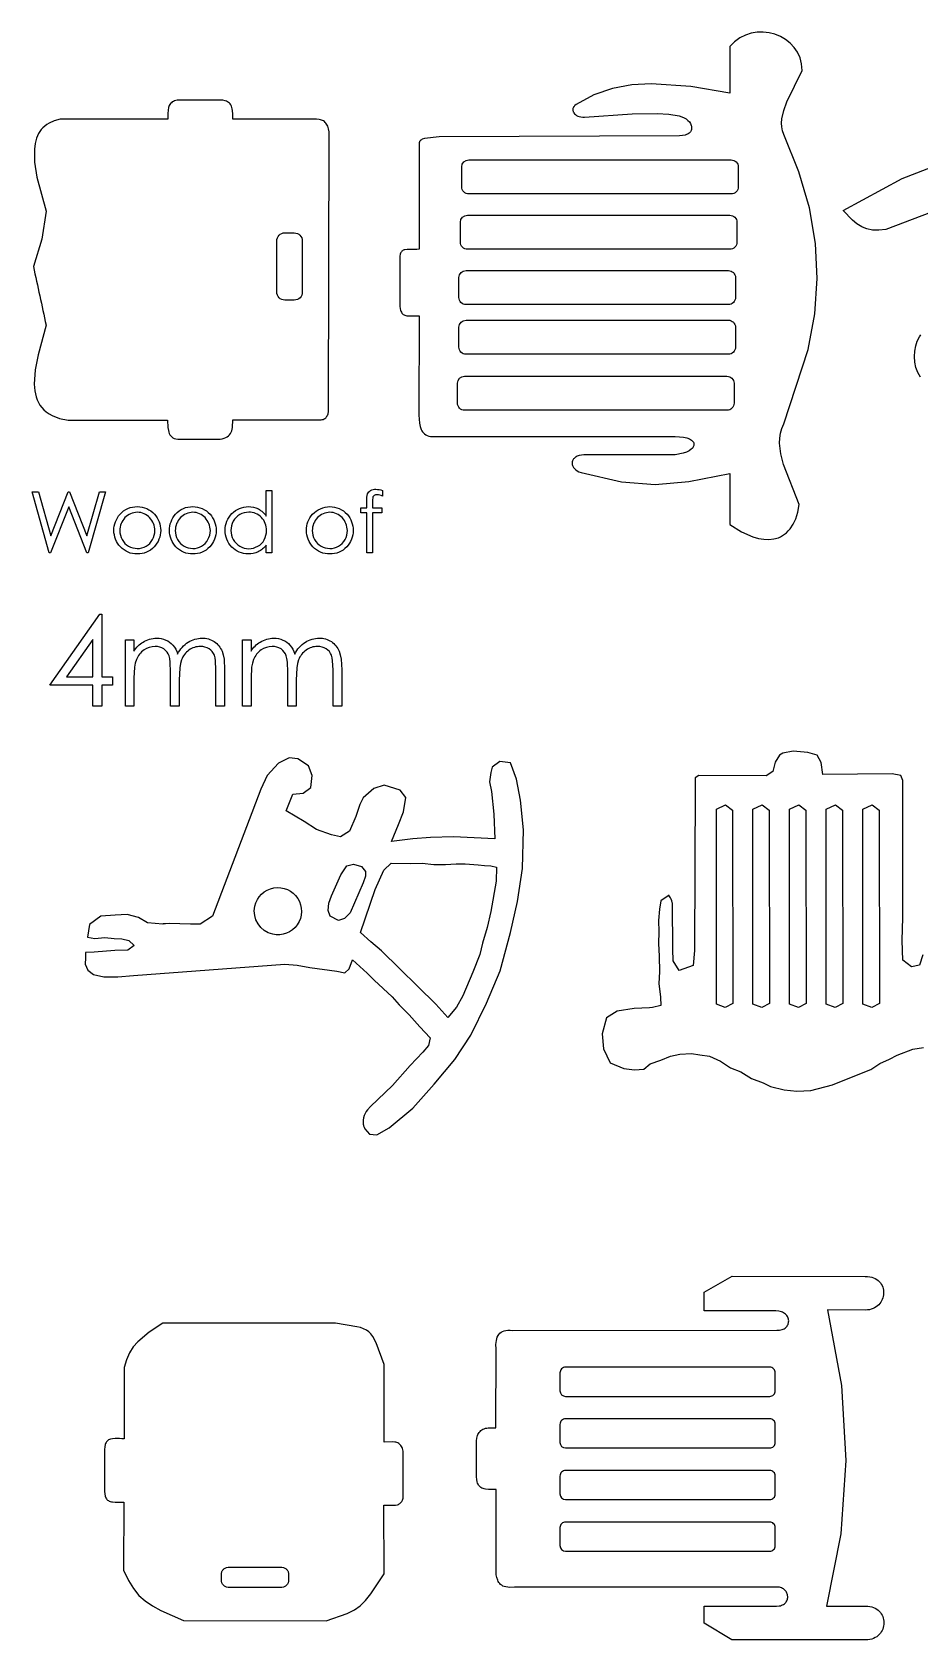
# Model space of a CAD drawing. Extents: x 7 to 283, y 18 to 289.
# Drawn here: x 7.4 to 145.4, y 39.5 to 289.4 of the extents above; entities that cross this region are included whole.
import ezdxf

# ---------------------------------------------------------------- set-up
doc = ezdxf.new("R2010")
doc.units = 0
doc.layers.add('DEFAULT', color=7, linetype='CONTINUOUS')

msp = doc.modelspace()

# ---------------------------------------------------------------- linework, layer by layer
at = {"layer": 'DEFAULT', "color": 7}
for points in [[(67.485013, 229.877091), (67.583905, 228.636274), (67.687821, 228.119351), (67.846734, 227.671418), (67.951193, 227.473323), (68.074656, 227.292475), (68.218875, 227.128875), (68.385602, 226.982523), (68.576587, 226.853418), (68.793583, 226.74156), (69.038341, 226.64695), (69.312614, 226.569587), (107.341705, 226.569587), (108.03521, 226.542709), (108.633614, 226.466256), (109.137482, 226.346501), (109.547377, 226.189715), (109.717261, 226.099397), (109.863864, 226.002172), (109.987256, 225.898827), (110.087508, 225.790144), (110.16469, 225.676908), (110.218872, 225.559903), (110.237361, 225.500231), (110.250126, 225.439912), (110.257177, 225.379043), (110.258522, 225.317721), (110.25417, 225.256045), (110.24413, 225.194112), (110.207021, 225.069871), (110.147266, 224.94578), (110.064934, 224.822625), (109.960097, 224.701189), (109.832825, 224.582256), (109.511259, 224.355035), (109.100799, 224.147236), (108.602011, 223.965131), (107.341705, 223.703092), (93.161097, 223.696283), (92.751169, 223.670617), (92.393264, 223.600121), (92.087159, 223.490279), (91.953461, 223.422316), (91.83263, 223.346574), (91.724638, 223.263738), (91.629455, 223.174493), (91.547056, 223.079525), (91.477411, 222.979519), (91.420493, 222.875162), (91.376275, 222.767138), (91.344727, 222.656132), (91.325823, 222.542832), (91.319534, 222.427922), (91.325832, 222.312088), (91.34469, 222.196015), (91.37608, 222.080389), (91.419974, 221.965895), (91.476344, 221.85322), (91.545162, 221.743048), (91.6264, 221.636065), (91.826026, 221.43441), (92.074998, 221.253738), (92.373093, 221.099535), (92.720089, 220.977284), (98.983162, 219.524611), (104.201961, 219.101463), (109.45798, 219.581053), (115.832714, 220.836596), (115.832714, 212.898602), (117.641707, 211.766917), (119.414361, 210.986899), (120.272273, 210.741565), (121.103354, 210.599508), (121.901691, 210.565848), (122.661367, 210.645706), (123.376468, 210.8442), (123.715454, 210.989536), (124.041078, 211.166452), (124.352601, 211.375586), (124.649284, 211.61758), (124.930386, 211.893074), (125.195168, 212.202706), (125.672818, 212.92695), (126.076317, 213.79543), (126.39975, 214.813268), (126.637203, 215.985584), (124.163177, 222.239364), (123.752684, 223.887471), (123.574306, 225.509334), (123.595427, 226.301031), (123.702498, 227.074896), (123.904825, 227.827173), (124.211715, 228.554104), (128.036653, 240.110299), (129.05135, 245.651699), (129.436351, 251.120112), (129.168274, 256.579148), (128.223731, 262.092417), (126.57934, 267.723529), (124.211715, 273.536092), (124.010617, 274.094044), (123.901665, 274.681956), (123.875977, 275.295185), (123.924672, 275.92909), (124.209687, 277.240353), (124.685663, 278.578601), (127.078211, 283.458602), (126.992872, 284.487929), (126.747915, 285.434218), (126.35993, 286.292537), (125.845507, 287.057956), (125.221238, 287.725543), (124.503711, 288.290365), (123.709518, 288.747492), (122.855249, 289.091992), (121.957494, 289.318932), (121.032843, 289.423383), (120.097887, 289.400411), (119.169216, 289.245085), (118.263421, 288.952473), (117.397091, 288.517645), (116.586816, 287.935668), (115.849188, 287.20161), (115.849188, 279.92511), (109.763929, 280.960778), (103.611297, 281.410247), (100.57495, 281.230384), (97.600039, 280.682244), (94.712657, 279.691916), (91.938898, 278.185492), (91.752941, 278.041797), (91.676214, 277.965774), (91.610063, 277.887444), (91.554292, 277.80716), (91.508708, 277.725278), (91.473116, 277.642156), (91.447321, 277.558147), (91.431129, 277.473608), (91.424346, 277.388895), (91.426777, 277.304363), (91.438227, 277.220368), (91.458503, 277.137265), (91.487409, 277.055411), (91.524752, 276.975161), (91.570336, 276.896871), (91.685452, 276.747592), (91.831202, 276.610421), (92.006029, 276.488203), (92.208379, 276.383785), (92.436695, 276.30001), (92.689422, 276.239726), (92.965004, 276.205778), (93.261886, 276.201011), (100.653876, 276.711228), (104.535298, 276.790355), (106.334136, 276.671219), (107.966686, 276.402588), (108.368306, 276.282402), (108.729033, 276.121198), (109.046221, 275.925685), (109.317222, 275.702576), (109.53939, 275.458582), (109.710078, 275.200414), (109.775289, 275.068111), (109.826638, 274.934782), (109.863793, 274.801265), (109.886423, 274.668399), (109.894199, 274.537023), (109.886788, 274.407975), (109.86386, 274.282095), (109.825084, 274.160222), (109.77013, 274.043194), (109.698665, 273.93185), (109.610361, 273.827029), (109.504884, 273.729571), (109.381906, 273.640313), (109.241094, 273.560096), (109.082118, 273.489757), (108.904648, 273.430136), (108.492898, 273.346402), (108.003199, 273.315606), (70.635601, 273.16811), (68.356088, 272.874572), (68.016203, 272.765263), (67.880763, 272.699289), (67.768323, 272.624332), (67.720729, 272.583147), (67.678885, 272.539313), (67.642791, 272.492694), (67.612449, 272.443154), (67.587856, 272.390561), (67.569015, 272.334778), (67.555924, 272.275671), (67.548584, 272.213105), (67.548584, 255.675589, -0.047541), (66.039083, 255.639111), (65.65432, 255.645236), (65.331452, 255.603296), (65.192195, 255.563761), (65.067172, 255.511562), (64.95597, 255.446483), (64.858176, 255.368308), (64.773376, 255.276819), (64.701157, 255.171802), (64.641106, 255.053041), (64.59281, 254.920318), (64.529829, 254.612126), (64.508909, 254.245498, -0.003175), (64.518187, 247.378291), (64.535608, 246.846845), (64.595701, 246.403253), (64.642716, 246.212972), (64.70156, 246.042937), (64.772618, 245.892578), (64.856277, 245.761321), (64.952925, 245.648595), (65.062947, 245.553827), (65.186731, 245.476445), (65.324663, 245.415878), (65.47713, 245.371553), (65.644519, 245.342898), (66.025607, 245.33031, -0.025417), (67.558003, 245.312106), (67.485013, 229.877091)], [(28.435406, 229.1334), (28.474278, 227.989017), (28.545066, 227.481584), (28.603663, 227.250093), (28.681675, 227.035717), (28.782065, 226.840181), (28.907793, 226.665209), (29.06182, 226.512525), (29.247109, 226.383854), (29.466619, 226.280921), (29.723312, 226.205448), (30.020149, 226.159162), (30.360091, 226.143785), (36.196517, 226.154297), (36.57904, 226.173368), (36.918743, 226.2207), (37.218147, 226.295024), (37.47977, 226.395072), (37.706134, 226.519575), (37.899758, 226.667265), (38.063162, 226.836873), (38.198866, 227.027131), (38.30939, 227.236771), (38.397254, 227.464525), (38.515081, 227.969296), (38.589691, 229.140385), (51.913084, 229.140385), (52.302544, 229.159892), (52.473118, 229.191273), (52.628205, 229.237048), (52.76827, 229.297198), (52.893775, 229.371706), (53.005182, 229.460552), (53.102956, 229.56372), (53.187559, 229.681189), (53.259454, 229.812943), (53.319104, 229.958962), (53.366972, 230.119229), (53.429216, 230.482432), (53.44989, 230.902404), (53.557699, 273.910284), (53.466478, 274.386326), (53.331032, 274.79302), (53.246725, 274.970928), (53.151362, 275.132177), (53.044944, 275.276995), (52.92747, 275.405607), (52.798941, 275.518241), (52.659357, 275.615123), (52.508717, 275.696478), (52.347022, 275.762534), (52.174272, 275.813517), (51.990467, 275.849653), (51.589693, 275.87829), (38.551697, 275.87829), (38.551697, 276.692501), (38.517494, 277.260179), (38.475248, 277.506296), (38.41669, 277.728481), (38.342159, 277.927647), (38.251992, 278.104707), (38.146529, 278.260573), (38.026106, 278.396158), (37.891064, 278.512374), (37.741739, 278.610133), (37.578471, 278.690349), (37.401598, 278.753934), (37.008388, 278.834861), (36.564817, 278.860215), (30.445392, 278.860215), (29.927058, 278.827458), (29.702319, 278.78658), (29.499425, 278.729432), (29.317542, 278.656058), (29.15584, 278.566504), (29.013485, 278.460817), (28.889647, 278.339043), (28.783493, 278.201227), (28.694192, 278.047415), (28.620912, 277.877654), (28.562821, 277.691988), (28.488878, 277.27313), (28.465709, 276.791208), (28.465709, 275.87829), (11.737693, 275.87829), (10.797508, 275.634022), (9.995363, 275.285027), (9.643972, 275.072486), (9.324589, 274.835238), (9.03638, 274.573774), (8.778512, 274.288587), (8.550151, 273.980169), (8.350463, 273.64901), (8.033769, 272.920438), (7.821759, 272.106805), (7.707762, 271.212045), (7.747122, 269.194878), (8.098478, 266.900402), (9.523695, 261.605395), (8.880316, 257.235678), (7.555689, 252.995395, -0.002798), (9.523695, 243.893411), (8.282385, 239.255103), (7.829259, 236.921062), (7.678777, 234.710464), (7.761784, 233.682713), (7.97416, 232.723333), (8.134456, 232.273188), (8.333807, 231.844825), (8.574451, 231.439806), (8.858626, 231.059693), (9.188571, 230.706051), (9.566522, 230.380441), (9.994718, 230.084427), (10.475396, 229.819571), (11.60315, 229.389587), (12.967688, 229.102991), (28.435406, 229.1334)], [(75.260694, 269.567096), (116.0532, 269.567096, -0.414214), (117.155701, 268.464594), (117.155701, 265.377612, -0.414214), (116.0532, 264.275111), (75.260694, 264.275111, -0.414214), (74.158193, 265.377612), (74.158193, 268.464594, -0.41251), (75.260694, 269.567096)], [(75.040208, 260.967608), (115.832714, 260.967608, -0.414214), (116.935215, 259.865107), (116.935215, 256.77809, -0.414214), (115.832714, 255.675589), (75.040208, 255.675589, -0.414214), (73.937707, 256.77809), (73.937707, 259.865107, -0.412522), (75.040208, 260.967608)], [(45.4025, 249.049787), (45.4025, 256.948517, -0.420729), (46.655284, 258.229417), (48.116984, 258.229417, -0.407736), (49.369804, 256.948517), (49.369804, 249.049787, -0.420721), (48.116984, 247.768886), (46.655284, 247.768886, -0.412412), (45.4025, 249.049787)], [(74.819686, 252.368085), (115.612192, 252.368085, -0.414214), (116.714693, 251.265584), (116.714693, 248.178602, -0.414214), (115.612192, 247.076101), (74.819686, 247.076101, -0.414214), (73.717185, 248.178602), (73.717185, 251.265584, -0.412522), (74.819686, 252.368085)], [(74.819686, 244.650613), (115.612192, 244.650613, -0.414214), (116.714693, 243.548112), (116.714693, 240.461094, -0.414214), (115.612192, 239.358593), (74.819686, 239.358593, -0.414214), (73.717185, 240.461094), (73.717185, 243.548112, -0.41251), (74.819686, 244.650613)], [(74.5992, 235.945116), (115.391706, 235.945116, -0.414214), (116.494207, 234.842614), (116.494207, 231.755597, -0.414214), (115.391706, 230.653096), (74.5992, 230.653096, -0.414214), (73.496699, 231.755597), (73.496699, 234.842614, -0.41251), (74.5992, 235.945116)], [(44.64879, 218.191503), (44.64879, 208.489091), (43.759296, 208.489091), (43.759296, 209.692593, -0.116823), (42.490002, 208.655991, -0.104616), (40.948292, 208.308998, -0.195555), (38.409598, 209.387299, -0.184845), (37.357685, 212.009496, -0.187284), (38.420604, 214.594299, -0.194999), (40.974716, 215.670412, -0.134917), (42.533887, 215.3037, -0.116751), (43.759296, 214.203386), (43.759296, 218.191503), (44.64879, 218.191503)], [(61.846389, 218.191503), (61.846389, 217.310899, 0.102347), (60.996512, 217.521684, 0.122391), (60.559491, 217.416309, 0.180627), (60.339887, 217.172505, 0.031193), (60.293814, 216.434705), (60.293814, 215.490284), (61.756396, 215.490284), (61.756396, 214.717312), (60.289405, 214.717312), (60.289405, 208.489091), (59.386787, 208.489091), (59.386787, 214.717312), (58.466602, 214.717312), (58.466602, 215.490284), (59.386787, 215.490284), (59.386787, 216.584001, -0.091835), (59.525112, 217.657892, -0.165211), (59.995117, 218.176193, -0.134822), (60.796699, 218.371596, -0.070615), (61.846389, 218.191503)], [(23.717709, 215.670412, -0.20959), (26.394692, 214.497708, -0.179556), (27.358799, 211.969914, -0.186343), (26.3398, 209.404902, -0.217486), (23.717709, 208.308998, -0.207604), (21.088914, 209.404903, -0.183537), (20.069916, 211.969914, -0.178616), (21.033987, 214.491111, -0.222587), (23.717709, 215.670412)], [(32.346194, 215.670412, -0.209598), (35.023213, 214.497708, -0.17955), (35.987284, 211.969914, -0.186343), (34.968286, 209.404902, -0.217486), (32.346194, 208.308998, -0.207613), (29.7174, 209.404902, -0.183544), (28.698402, 211.969914, -0.178605), (29.662508, 214.491111, -0.22259), (32.346194, 215.670412)], [(50.964712, 214.491111, -0.197967), (53.648398, 215.670412, -0.209607), (56.325417, 214.497708, -0.17955), (57.289488, 211.969914, -0.186343), (56.27049, 209.404902, -0.217486), (53.648398, 208.308998, -0.207613), (51.019604, 209.404902, -0.183544), (50.000606, 211.969914, -0.192499), (50.964712, 214.491111)], [(23.717709, 214.787586, 0.19373), (21.793906, 213.957394, 0.189284), (20.990101, 211.950194, 0.121809), (21.356814, 210.535908, 0.140659), (22.347308, 209.521284, 0.123243), (23.717709, 209.165507, 0.134713), (25.088003, 209.521284, 0.131379), (26.078497, 210.535908, 0.118378), (26.44521, 211.950194, 0.183701), (25.637102, 213.957394, 0.211295), (23.717709, 214.787586)], [(32.346194, 214.787586, 0.19373), (30.422391, 213.957394, 0.189302), (29.618587, 211.950194, 0.121822), (29.9853, 210.535908, 0.140669), (30.975794, 209.521284, 0.123238), (32.346194, 209.165508, 0.1347), (33.716489, 209.521284, 0.131379), (34.706983, 210.535908, 0.118367), (35.073696, 211.950194, 0.183697), (34.265588, 213.957394, 0.2113), (32.346194, 214.787586)], [(41.044883, 214.800709, 0.135384), (39.654798, 214.431809, 0.126005), (38.642396, 213.390797, 0.132383), (38.264712, 211.976511, 0.121538), (38.644583, 210.560003, 0.132003), (39.665804, 209.50809, 0.134158), (41.038392, 209.132593, 0.120893), (42.441707, 209.505903, 0.143191), (43.460705, 210.516117, 0.109379), (43.818598, 211.950194, 0.196671), (43.017087, 213.983817, 0.210157), (41.044883, 214.800709)], [(53.648398, 214.787586, 0.19373), (51.724595, 213.957394, 0.189302), (50.920791, 211.950194, 0.121822), (51.287504, 210.535908, 0.140669), (52.277998, 209.521284, 0.123243), (53.648398, 209.165507, 0.134713), (55.018693, 209.521284, 0.131379), (56.009187, 210.535908, 0.118367), (56.3759, 211.950194, 0.183697), (55.567792, 213.957394, 0.2113), (53.648398, 214.787586)], [(21.873704, 194.967013), (23.190306, 194.967013), (23.190306, 193.184709, -0.117783), (24.613588, 194.624184, -0.140243), (26.725915, 195.232302, -0.096657), (28.149197, 194.937909, -0.112106), (29.245807, 194.155095, -0.093894), (29.986605, 192.757707, -0.132191), (31.646001, 194.6015, -0.135257), (33.787503, 195.232302, -0.155291), (35.676593, 194.692094, -0.145702), (36.896111, 193.184709), (37.070201, 192.641214), (37.194543, 191.976454), (37.294009, 190.283112), (37.294009, 184.654507), (35.938601, 184.654507), (35.938601, 190.283112), (35.879649, 191.683259), (35.805873, 192.188527), (35.702487, 192.563609, 0.162124), (34.890498, 193.563099, 0.132097), (33.522214, 193.941594, 0.154129), (31.752787, 193.372317, 0.145178), (30.581812, 191.858406), (30.420434, 191.303989), (30.305177, 190.591559), (30.212982, 188.691485), (30.212982, 184.654507), (28.896416, 184.654507), (28.896416, 189.933686), (28.836902, 191.500933), (28.763959, 192.059851), (28.663512, 192.469805, 0.166242), (27.854804, 193.540486, 0.143709), (26.4801, 193.941594, 0.148934), (24.759109, 193.388509, 0.141699), (23.575186, 191.894001), (23.407267, 191.363349), (23.28694, 190.708051), (23.190306, 189.024683), (23.190306, 184.654507), (21.873704, 184.654507), (21.873704, 194.967013)], [(40.079189, 194.967013), (41.395791, 194.967013), (41.395791, 193.184709, -0.117773), (42.819108, 194.624184, -0.140245), (44.931401, 195.232302, -0.096645), (46.354682, 194.937909, -0.112118), (47.451292, 194.155095, -0.093894), (48.19209, 192.757707, -0.132194), (49.851486, 194.6015, -0.135254), (51.992989, 195.232302, -0.155289), (53.882114, 194.692094, -0.145694), (55.101596, 193.184709), (55.275686, 192.641214), (55.400028, 191.976454), (55.499494, 190.283112), (55.499494, 184.654507), (54.144086, 184.654507), (54.144086, 190.283112), (54.085154, 191.683265), (54.01139, 192.188533), (53.908007, 192.563609, 0.162103), (53.095984, 193.563099, 0.132098), (51.7277, 193.941594, 0.154109), (49.958307, 193.372317, 0.145211), (48.787297, 191.858406), (48.62594, 191.303989), (48.510693, 190.591559), (48.418503, 188.691485), (48.418503, 184.654507), (47.101901, 184.654507), (47.101901, 189.933686), (47.042377, 191.50093), (46.969432, 192.059847), (46.868997, 192.469805, 0.166236), (46.060289, 193.540486, 0.143717), (44.685585, 193.941594, 0.148939), (42.964594, 193.388509, 0.141667), (41.780707, 191.894001), (41.612768, 191.363349), (41.49243, 190.708051), (41.395791, 189.024683), (41.395791, 184.654507), (40.079189, 184.654507), (40.079189, 194.967013)], [(41.993502, 153.57729, -2.414634), (44.785703, 149.207714, -0.41414), (41.993502, 153.57729)], [(62.060984, 60.443216), (63.518591, 60.443216), (63.864019, 60.465711), (64.169508, 60.533126), (64.306686, 60.583645), (64.433172, 60.645354), (64.548731, 60.718241), (64.653126, 60.802291), (64.746122, 60.897491), (64.827483, 61.003829), (64.896974, 61.121291), (64.954358, 61.249864), (64.999399, 61.389535), (65.031863, 61.54029), (65.058114, 61.875), (65.058008, 68.36851), (65.027365, 68.86041), (64.938339, 69.269393), (64.873295, 69.444441), (64.795288, 69.60074), (64.704864, 69.738951), (64.602567, 69.859734), (64.488942, 69.963749), (64.364532, 70.051656), (64.229884, 70.124116), (64.08554, 70.181789), (63.932046, 70.225335), (63.769946, 70.255414), (63.422107, 70.277814), (62.092699, 70.272487), (62.092699, 82.337204), (60.871506, 85.671192), (60.326012, 86.695126), (60.028872, 87.082957), (59.699975, 87.401986), (59.327702, 87.662679), (58.900433, 87.8755), (58.406549, 88.050915), (57.834429, 88.19939), (54.531189, 88.733207), (27.678803, 88.733207), (25.549113, 87.332285), (23.802049, 85.871081), (23.088299, 85.045792), (22.489762, 84.118935), (22.012956, 83.061677), (21.664401, 81.845185), (21.664307, 70.769531, 0.015494), (20.280806, 70.812413), (19.884333, 70.789428), (19.544486, 70.718541), (19.395434, 70.664226), (19.260104, 70.596849), (19.13835, 70.516044), (19.030028, 70.421451), (18.934993, 70.312707), (18.853099, 70.189448), (18.784202, 70.051313), (18.728157, 69.897939), (18.654042, 69.544021), (18.629595, 69.124795), (18.629595, 62.577486), (18.651076, 62.19426), (18.717987, 61.861461), (18.769636, 61.714037), (18.834031, 61.579296), (18.911634, 61.457266), (19.002909, 61.347972), (19.108317, 61.251439), (19.228323, 61.167693), (19.363388, 61.096761), (19.513976, 61.038668), (19.680549, 60.993439), (19.86357, 60.961101), (20.280806, 60.9352), (21.633109, 60.9352), (21.567211, 50.357193), (22.331175, 48.768235), (23.113309, 47.4835), (23.962318, 46.438477), (24.926907, 45.568654), (26.055783, 44.809517), (27.397652, 44.096555), (30.915187, 42.551103), (53.055202, 42.485204), (56.335269, 43.633417), (57.458441, 44.185711), (58.375898, 44.825448), (59.191787, 45.629116), (60.010253, 46.673203), (62.071497, 49.788586), (62.060984, 60.443216)], [(90.290615, 77.367095), (122.031407, 77.367095, 0.414214), (122.903403, 78.239091), (122.903403, 81.029492, 0.414214), (122.031407, 81.901489), (90.290615, 81.901489, 0.414225), (89.418583, 81.029492), (89.418583, 78.239091, 0.412495), (90.290615, 77.367095)], [(90.290685, 69.344716), (122.031513, 69.344716, 0.414214), (122.903509, 70.216713), (122.903509, 73.007114, 0.414214), (122.031513, 73.87911), (90.290685, 73.87911, 0.414214), (89.418689, 73.007114), (89.418689, 70.216713, 0.412503), (90.290685, 69.344716)], [(90.290615, 61.322303), (122.031407, 61.322303, 0.414214), (122.903403, 62.194299), (122.903403, 64.984701, 0.414214), (122.031407, 65.856697), (90.290615, 65.856697, 0.414225), (89.418583, 64.984701), (89.418583, 62.194299, 0.412495), (90.290615, 61.322303)], [(90.290509, 53.299889), (122.031301, 53.299889, 0.414214), (122.903297, 54.171885), (122.903297, 56.962287, 0.414214), (122.031301, 57.834283), (90.290509, 57.834283, 0.414214), (89.418513, 56.962287), (89.418513, 54.171885, 0.412503), (90.290509, 53.299889)]]:
    msp.add_lwpolyline(points, format="xyb", close=True, dxfattribs=at)
for points in [[(149.771206, 262.402884), (140.102096, 258.728598), (138.98084, 258.629908), (137.997988, 258.669604), (137.12538, 258.846116), (136.721618, 258.985186), (136.334857, 259.157871), (135.598258, 259.603299), (134.887422, 260.180828), (133.430398, 261.725904), (142.646722, 266.656357), (152.030458, 270.276414)], [(145.472737, 235.789221), (145.247157, 236.140858), (145.053627, 236.5134), (144.759974, 237.308024), (144.586293, 238.146751), (144.527101, 239.003239), (144.576913, 239.851147), (144.730246, 240.664132), (144.981617, 241.415853), (145.325541, 242.079966), (145.530497, 242.370939)]]:
    msp.add_lwpolyline(points, dxfattribs=at)
for points in [[(7.367587, 217.954401), (8.340513, 217.954401), (10.264316, 211.133196), (12.978694, 217.954401), (13.171911, 217.954401), (15.855597, 211.133196), (17.816689, 217.954401), (18.782982, 217.954401), (16.066417, 208.489091), (15.886289, 208.489091), (13.081917, 215.650586), (10.218208, 208.489091), (10.038115, 208.489091), (7.367587, 217.954401)], [(17.914302, 198.945818), (18.198994, 198.945818), (18.198994, 189.231693), (19.884284, 189.231693), (19.884284, 187.895794), (18.198994, 187.895794), (18.198994, 184.654507), (16.804816, 184.654507), (16.804816, 187.895794), (10.141091, 187.895794), (17.914302, 198.945818)], [(16.804816, 189.231693), (16.804816, 195.041414), (12.699788, 189.231693), (16.804816, 189.231693)], [(69.268093, 133.092402), (69.009084, 131.917616), (68.104985, 130.865104), (66.139413, 128.817405), (63.388804, 125.695886), (59.944988, 122.430117), (59.502252, 121.933746), (59.305488, 121.646615), (59.133863, 121.337449), (58.993929, 121.009197), (58.892237, 120.664807), (58.835339, 120.307225), (58.829787, 119.9394), (58.836929, 119.660971), (58.856539, 119.534046), (58.88614, 119.413907), (58.973214, 119.189757), (59.093947, 118.980069), (59.829382, 118.116914), (60.978486, 118.030696), (62.885496, 119.112594), (66.556396, 122.142109), (69.890111, 125.913409), (73.064617, 129.719705), (75.567505, 133.507092), (77.997403, 138.478683), (80.108989, 143.520301), (81.759284, 149.498015), (82.810914, 154.272509), (83.614189, 159.435412), (83.762109, 165.410197), (83.276087, 170.022696), (82.668886, 173.326989), (81.727287, 175.870588), (80.100699, 176.062005), (78.900408, 175.158188), (78.653816, 174.343801), (78.465504, 172.883407), (78.76861, 171.381208), (79.160899, 167.857205), (79.316016, 164.019689), (72.879091, 164.336589), (69.322985, 164.251993), (66.537699, 164.031083), (63.211992, 163.628317), (64.331286, 166.285298), (65.090992, 168.220602), (65.479189, 170.438092), (64.600208, 171.599789), (62.095803, 172.351382), (60.488195, 171.871111), (58.829399, 170.400909), (58.336004, 169.374608), (57.69229, 167.513988), (56.682711, 165.200083), (55.323317, 164.331403), (53.890898, 164.646892), (51.573783, 165.490913), (49.680107, 166.742392), (46.866492, 168.3633), (47.876389, 170.976996), (49.509609, 171.118601), (50.677586, 172.029402), (50.917898, 173.878099), (50.353101, 175.404498), (48.654194, 176.480011), (47.345917, 176.601191), (45.668212, 175.802607), (43.904288, 173.854886), (42.936089, 171.732011), (35.425486, 152.026691), (33.483515, 150.785689), (31.980999, 150.782902), (28.657797, 150.847284), (28.085741, 150.842585), (27.793535, 150.8134), (27.722995, 150.796144), (27.701474, 150.787991), (27.68716, 150.780589), (27.682246, 150.777272), (27.678584, 150.774265), (27.675989, 150.771609), (27.674277, 150.769344), (27.673265, 150.767512), (27.67277, 150.766152), (27.672608, 150.765307), (27.672594, 150.76509), (27.672594, 150.765035), (27.672594, 150.765016), (25.285594, 150.990512), (23.901188, 151.828183), (22.132607, 152.284395), (20.276785, 152.192602), (18.06769, 152.011592), (16.278013, 150.703598), (15.984714, 148.766283), (17.137415, 148.545409), (18.674891, 148.707404), (20.142306, 148.550983), (21.291409, 148.464799), (22.405411, 148.219513), (23.241212, 147.468096), (22.249095, 146.751992), (20.234204, 146.695195), (17.000008, 146.406306), (15.656701, 146.368699), (15.640614, 145.53759), (15.589391, 144.547696), (16.050683, 143.611706), (16.90049, 142.923895), (18.492011, 142.57341), (20.66611, 142.595212), (23.144092, 142.783913), (46.628614, 144.553093), (48.594398, 144.3869), (50.518307, 144.030206), (54.726311, 143.437116), (55.974615, 143.195393), (56.652195, 143.847291), (57.158184, 145.237694), (58.33431, 144.210687), (59.47089, 143.159198), (60.530105, 142.058108), (61.943297, 140.745598), (63.331407, 139.471788), (64.426289, 138.229799), (65.987895, 136.684314), (67.645915, 134.817591), (69.268093, 133.092402)], [(113.740706, 168.648486), (115.177711, 169.292411), (116.275414, 168.464512), (116.32759, 138.435292), (115.130404, 137.837898), (113.74501, 138.35821), (113.740706, 168.648486)], [(119.431717, 168.648486), (120.868793, 169.292411), (121.966496, 168.464512), (122.018707, 138.435292), (120.821415, 137.837898), (119.436092, 138.35821), (119.431717, 168.648486)], [(125.122799, 168.648486), (126.55991, 169.292411), (127.657613, 168.464512), (127.709683, 138.435292), (126.512496, 137.837898), (125.127209, 138.35821), (125.122799, 168.648486)], [(130.813916, 168.648486), (132.250991, 169.292411), (133.348695, 168.464512), (133.4008, 138.435292), (132.203613, 137.837898), (130.81829, 138.35821), (130.813916, 168.648486)], [(136.504998, 168.648486), (137.942108, 169.292411), (139.039706, 168.464512), (139.091917, 138.435292), (137.894695, 137.837898), (136.509301, 138.35821), (136.504998, 168.648486)], [(53.694683, 151.986615), (53.394187, 152.866796), (53.496704, 154.013817), (53.914111, 155.153184), (55.334711, 158.438603), (56.311482, 159.843011), (57.307409, 160.082301), (58.594801, 159.725713), (59.201191, 158.968017), (59.202285, 158.214801), (58.840511, 157.208114), (56.835216, 152.539312), (55.940396, 151.632497), (54.977101, 151.318595), (53.694683, 151.986615)], [(58.391601, 149.471592), (60.694605, 156.139797), (62.032197, 159.182611), (63.198199, 160.226692), (66.194517, 160.200093), (67.979608, 160.273788), (69.836383, 160.065508), (71.632586, 160.037498), (73.297309, 160.171412), (74.690499, 160.131901), (76.733506, 160.016014), (77.709501, 159.901502), (78.699501, 159.850384), (79.582998, 159.621396), (79.502, 157.436714), (78.669586, 152.747909), (78.122886, 150.265412), (77.385192, 147.824613), (76.961012, 146.048906), (75.884899, 143.282599), (74.349998, 139.6486), (73.324508, 137.872294), (71.969806, 136.268707), (70.124814, 138.344099), (61.706407, 146.639809), (60.038615, 148.008411), (58.391601, 149.471592)], [(78.337304, 62.888213), (77.864246, 62.927817), (77.656721, 62.974855), (77.467835, 63.039005), (77.297065, 63.119483), (77.143888, 63.215503), (77.007781, 63.326282), (76.888221, 63.451034), (76.784685, 63.588977), (76.696651, 63.739324), (76.623595, 63.901291), (76.564994, 64.074095), (76.489068, 64.449073), (76.464689, 64.857983), (76.464689, 70.461187), (76.500315, 70.875711), (76.544167, 71.072503), (76.604771, 71.260908), (76.681673, 71.439874), (76.774419, 71.608344), (76.882554, 71.765266), (77.005624, 71.909585), (77.143174, 72.040246), (77.29475, 72.156196), (77.459898, 72.256379), (77.638162, 72.339743), (77.829089, 72.405232), (78.032224, 72.451792), (78.247113, 72.478369), (78.4733, 72.483909), (79.477694, 72.460803), (79.496708, 84.74269), (79.477001, 85.439058), (79.537903, 86.054218), (79.601018, 86.328975), (79.687207, 86.580587), (79.797445, 86.808104), (79.932706, 87.01058), (80.093964, 87.187065), (80.282194, 87.336613), (80.498368, 87.458274), (80.743461, 87.551102), (81.018448, 87.614147), (81.324303, 87.646463), (81.661999, 87.647101), (82.03251, 87.615113), (123.131298, 87.656705), (123.572083, 87.668579), (123.770124, 87.700154), (123.953251, 87.747266), (124.121454, 87.808752), (124.274725, 87.883445), (124.413052, 87.970181), (124.536428, 88.067796), (124.644842, 88.175123), (124.738285, 88.290997), (124.816746, 88.414255), (124.880218, 88.54373), (124.928689, 88.678257), (124.962151, 88.816672), (124.980593, 88.957809), (124.984007, 89.100503), (124.972382, 89.24359), (124.94571, 89.385903), (124.90398, 89.526279), (124.847183, 89.663551), (124.775309, 89.796556), (124.68835, 89.924127), (124.586294, 90.0451), (124.469133, 90.15831), (124.336858, 90.262591), (124.189457, 90.356779), (124.026923, 90.439708), (123.849245, 90.510213), (123.44842, 90.609293), (122.986906, 90.644698), (111.854897, 90.655105), (111.854897, 93.5863), (116.181787, 96.050594), (136.888714, 95.997183), (137.252078, 95.985026), (137.589601, 95.943837), (137.901528, 95.875545), (138.188107, 95.782082), (138.449581, 95.665379), (138.686198, 95.527365), (138.898202, 95.369972), (139.08584, 95.19513), (139.249357, 95.00477), (139.389, 94.800822), (139.505014, 94.585218), (139.597645, 94.359888), (139.667138, 94.126762), (139.71374, 93.887772), (139.737695, 93.644847), (139.739251, 93.399919), (139.718653, 93.154918), (139.676146, 92.911774), (139.611977, 92.67242), (139.526391, 92.438784), (139.419633, 92.212798), (139.291951, 91.996393), (139.143589, 91.791499), (138.974793, 91.600046), (138.78581, 91.423966), (138.576884, 91.26519), (138.348263, 91.125646), (138.10019, 91.007268), (137.832913, 90.911984), (137.546677, 90.841726), (137.241728, 90.798424), (136.918312, 90.78401), (131.038917, 90.795898), (133.206566, 79.045086), (133.877575, 67.425768), (133.086649, 55.978516), (130.868491, 44.743899), (136.968512, 44.754306), (137.307215, 44.747703), (137.624254, 44.711282), (137.919607, 44.647013), (138.193255, 44.556864), (138.445177, 44.442806), (138.67535, 44.306808), (138.883756, 44.15084), (139.070372, 43.976872), (139.235178, 43.786872), (139.378153, 43.58281), (139.499275, 43.366657), (139.598526, 43.140381), (139.675882, 42.905952), (139.731324, 42.66534), (139.764831, 42.420514), (139.776381, 42.173444), (139.765955, 41.9261), (139.73353, 41.68045), (139.679086, 41.438465), (139.602603, 41.202115), (139.504059, 40.973368), (139.383433, 40.754194), (139.240706, 40.546563), (139.075855, 40.352445), (138.888859, 40.173808), (138.679699, 40.012624), (138.448353, 39.87086), (138.194801, 39.750487), (137.91902, 39.653474), (137.620992, 39.581792), (137.300694, 39.537408), (136.958105, 39.522294), (116.132892, 39.532701), (111.854897, 42.138282), (111.865304, 44.764713), (123.110484, 44.754306), (123.529166, 44.791648), (123.715858, 44.83326), (123.887626, 44.888736), (124.044602, 44.957006), (124.186916, 45.036996), (124.314701, 45.127635), (124.428088, 45.22785), (124.527208, 45.336571), (124.612193, 45.452725), (124.683174, 45.57524), (124.740282, 45.703044), (124.78365, 45.835066), (124.813408, 45.970232), (124.829688, 46.107473), (124.832622, 46.245714), (124.82234, 46.383886), (124.798975, 46.520914), (124.762658, 46.655729), (124.71352, 46.787257), (124.651692, 46.914427), (124.577307, 47.036167), (124.490495, 47.151405), (124.391389, 47.259069), (124.280118, 47.358087), (124.156816, 47.447387), (124.021613, 47.525898), (123.874641, 47.592547), (123.716032, 47.646262), (123.545916, 47.685971), (123.364425, 47.710603), (123.171691, 47.719086), (82.381302, 47.729493), (81.628698, 47.678843), (81.310175, 47.695099), (81.026946, 47.736902), (80.77659, 47.802619), (80.556689, 47.890621), (80.364821, 47.999276), (80.198569, 48.126954), (80.055511, 48.272024), (79.933228, 48.432855), (79.829301, 48.607816), (79.741309, 48.795276), (79.603454, 49.20117), (79.500307, 49.637491), (79.49759, 62.911602), (78.337304, 62.888213)], [(38.089311, 50.842086), (45.94031, 50.842086), (46.196079, 50.82155), (46.434682, 50.762691), (46.650899, 50.669637), (46.748981, 50.611577), (46.839509, 50.546516), (46.921831, 50.474969), (46.995293, 50.397454), (47.059244, 50.314485), (47.113031, 50.226578), (47.156001, 50.13425), (47.187501, 50.038016), (47.20688, 49.938392), (47.213485, 49.835894), (47.213485, 48.66199), (47.20688, 48.559492), (47.187501, 48.459868), (47.156001, 48.363634), (47.113031, 48.271306), (47.059244, 48.183399), (46.995293, 48.10043), (46.921831, 48.022914), (46.839509, 47.951368), (46.748981, 47.886307), (46.650899, 47.828247), (46.434682, 47.735193), (46.196079, 47.676334), (45.94031, 47.655797), (38.089311, 47.655797), (37.83354, 47.676334), (37.594933, 47.735193), (37.37871, 47.828247), (37.280625, 47.886307), (37.190094, 47.951368), (37.107769, 48.022914), (37.034303, 48.10043), (36.970349, 48.183399), (36.91656, 48.271306), (36.873588, 48.363634), (36.842086, 48.459868), (36.822706, 48.559492), (36.816101, 48.66199), (36.816101, 49.835894), (36.822706, 49.938392), (36.842086, 50.038016), (36.873588, 50.13425), (36.91656, 50.226578), (36.970349, 50.314485), (37.034303, 50.397454), (37.107769, 50.474969), (37.190094, 50.546516), (37.280625, 50.611577), (37.37871, 50.669637), (37.594933, 50.762691), (37.83354, 50.82155), (38.089311, 50.842086)]]:
    msp.add_lwpolyline(points, close=True, dxfattribs=at)
msp.add_lwpolyline([(145.863698, 145.975917), (145.340987, 144.380303), (144.068694, 144.150115), (142.721612, 145.190704), (142.629114, 148.23881), (142.730502, 151.791317), (142.733289, 173.080504), (142.405312, 173.859684), (141.081689, 174.1303), (130.291593, 174.027183), (130.045001, 175.903714), (129.424994, 177.062095), (127.967916, 177.428596), (125.691794, 177.654797), (124.053706, 177.374197), (123.556007, 177.061883), (122.872712, 175.939697), (122.506317, 174.482584), (121.506192, 173.830686), (111.005902, 173.858484), (110.433203, 173.536398), (110.457015, 172.409697), (110.323701, 146.653003), (110.128685, 144.349999), (107.954692, 143.585001), (107.017996, 145.078203), (106.998699, 146.865587), (106.909094, 153.856408), (106.898318, 154.006865), (106.874895, 154.151467), (106.79852, 154.420981), (106.696798, 154.660699), (106.586558, 154.866366), (106.407841, 155.158545), (106.384133, 155.203664), (106.376872, 155.22167), (106.374504, 155.229505), (106.373022, 155.23655), (106.372459, 155.242798), (106.372532, 155.24562), (106.372847, 155.24824), (106.373408, 155.250656), (106.37422, 155.252867), (106.375286, 155.254873), (106.37661, 155.256672), (106.378197, 155.258263), (106.380051, 155.259646), (106.382175, 155.260818), (106.384574, 155.26178), (106.387252, 155.26253), (106.390213, 155.263066), (106.397002, 155.263497), (105.095816, 154.413409), (104.892193, 153.087211), (104.765404, 151.361704), (104.774294, 149.568994), (104.748083, 147.741499), (104.8633, 145.797693), (104.881292, 143.349592), (104.778704, 141.544111), (105.034715, 139.412804), (105.106717, 138.14171, -0.026287), (103.364101, 137.762897), (103.364101, 137.762897), (100.964294, 137.653889), (98.325411, 137.224311), (96.673811, 136.184217), (95.968114, 133.705812), (96.193716, 131.399809), (97.215713, 129.231884), (99.380216, 128.335193), (101.004687, 128.12709), (102.475383, 128.249398), (103.475402, 129.036692), (105.122486, 129.643187), (106.606693, 130.254093), (108.081798, 130.539208), (109.878283, 130.652414), (111.176999, 130.453412), (112.697189, 130.232009), (114.389711, 129.462812), (115.919215, 128.440004), (117.529998, 127.815693), (119.226789, 126.783888), (121.014384, 126.086905), (122.154315, 125.543698), (124.272287, 125.014214), (126.227099, 124.792493), (128.422082, 124.919317), (131.775094, 125.802002), (133.730012, 126.567106), (137.770905, 128.169106), (139.168999, 129.106013), (140.666788, 129.798198), (141.825204, 130.418205), (144.295883, 131.327807), (145.934007, 131.608407)], format="xyb", dxfattribs=at)
msp.add_arc((45.850104, 161.238283), 0, 0, 180, dxfattribs=at)

doc.saveas('drawing.dxf')
